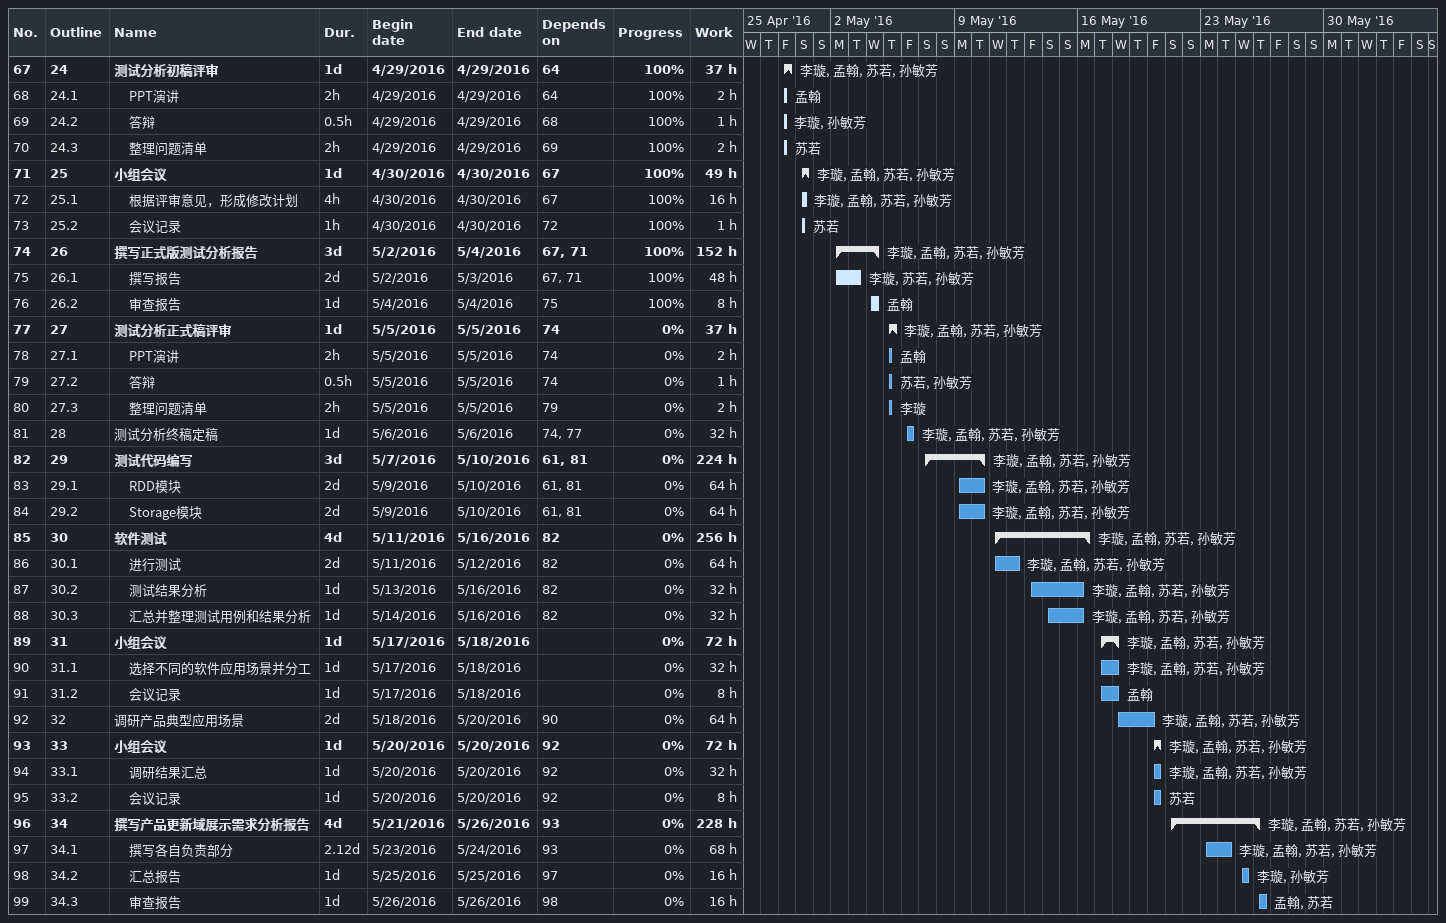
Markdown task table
| ID | WBS | Task | Duration | Start | Finish | Predecessors | Resources | % complete | Work (h) |
|---|---|---|---|---|---|---|---|---|---|
| 67 | 24 | **测试分析初稿评审** | 1d | 2016-04-29 | 2016-04-29 | 64 | 李璇, 孟翰, 苏若, 孙敏芳 | 100 | 37 |
| 68 | 24.1 | PPT演讲 | 2h | 2016-04-29 | 2016-04-29 | 64 | 孟翰 | 100 | 2 |
| 69 | 24.2 | 答辩 | 0.5h | 2016-04-29 | 2016-04-29 | 68 | 李璇, 孙敏芳 | 100 | 1 |
| 70 | 24.3 | 整理问题清单 | 2h | 2016-04-29 | 2016-04-29 | 69 | 苏若 | 100 | 2 |
| 71 | 25 | **小组会议** | 1d | 2016-04-30 | 2016-04-30 | 67 | 李璇, 孟翰, 苏若, 孙敏芳 | 100 | 49 |
| 72 | 25.1 | 根据评审意见，形成修改计划 | 4h | 2016-04-30 | 2016-04-30 | 67 | 李璇, 孟翰, 苏若, 孙敏芳 | 100 | 16 |
| 73 | 25.2 | 会议记录 | 1h | 2016-04-30 | 2016-04-30 | 72 | 苏若 | 100 | 1 |
| 74 | 26 | **撰写正式版测试分析报告** | 3d | 2016-05-02 | 2016-05-04 | 67, 71 | 李璇, 孟翰, 苏若, 孙敏芳 | 100 | 152 |
| 75 | 26.1 | 撰写报告 | 2d | 2016-05-02 | 2016-05-03 | 67, 71 | 李璇, 苏若, 孙敏芳 | 100 | 48 |
| 76 | 26.2 | 审查报告 | 1d | 2016-05-04 | 2016-05-04 | 75 | 孟翰 | 100 | 8 |
| 77 | 27 | **测试分析正式稿评审** | 1d | 2016-05-05 | 2016-05-05 | 74 | 李璇, 孟翰, 苏若, 孙敏芳 | 0 | 37 |
| 78 | 27.1 | PPT演讲 | 2h | 2016-05-05 | 2016-05-05 | 74 | 孟翰 | 0 | 2 |
| 79 | 27.2 | 答辩 | 0.5h | 2016-05-05 | 2016-05-05 | 74 | 苏若, 孙敏芳 | 0 | 1 |
| 80 | 27.3 | 整理问题清单 | 2h | 2016-05-05 | 2016-05-05 | 79 | 李璇 | 0 | 2 |
| 81 | 28 | 测试分析终稿定稿 | 1d | 2016-05-06 | 2016-05-06 | 74, 77 | 李璇, 孟翰, 苏若, 孙敏芳 | 0 | 32 |
| 82 | 29 | **测试代码编写** | 3d | 2016-05-07 | 2016-05-10 | 61, 81 | 李璇, 孟翰, 苏若, 孙敏芳 | 0 | 224 |
| 83 | 29.1 | RDD模块 | 2d | 2016-05-09 | 2016-05-10 | 61, 81 | 李璇, 孟翰, 苏若, 孙敏芳 | 0 | 64 |
| 84 | 29.2 | Storage模块 | 2d | 2016-05-09 | 2016-05-10 | 61, 81 | 李璇, 孟翰, 苏若, 孙敏芳 | 0 | 64 |
| 85 | 30 | **软件测试** | 4d | 2016-05-11 | 2016-05-16 | 82 | 李璇, 孟翰, 苏若, 孙敏芳 | 0 | 256 |
| 86 | 30.1 | 进行测试 | 2d | 2016-05-11 | 2016-05-12 | 82 | 李璇, 孟翰, 苏若, 孙敏芳 | 0 | 64 |
| 87 | 30.2 | 测试结果分析 | 1d | 2016-05-13 | 2016-05-16 | 82 | 李璇, 孟翰, 苏若, 孙敏芳 | 0 | 32 |
| 88 | 30.3 | 汇总并整理测试用例和结果分析 | 1d | 2016-05-14 | 2016-05-16 | 82 | 李璇, 孟翰, 苏若, 孙敏芳 | 0 | 32 |
| 89 | 31 | **小组会议** | 1d | 2016-05-17 | 2016-05-18 |  | 李璇, 孟翰, 苏若, 孙敏芳 | 0 | 72 |
| 90 | 31.1 | 选择不同的软件应用场景并分工 | 1d | 2016-05-17 | 2016-05-18 |  | 李璇, 孟翰, 苏若, 孙敏芳 | 0 | 32 |
| 91 | 31.2 | 会议记录 | 1d | 2016-05-17 | 2016-05-18 |  | 孟翰 | 0 | 8 |
| 92 | 32 | 调研产品典型应用场景 | 2d | 2016-05-18 | 2016-05-20 | 90 | 李璇, 孟翰, 苏若, 孙敏芳 | 0 | 64 |
| 93 | 33 | **小组会议** | 1d | 2016-05-20 | 2016-05-20 | 92 | 李璇, 孟翰, 苏若, 孙敏芳 | 0 | 72 |
| 94 | 33.1 | 调研结果汇总 | 1d | 2016-05-20 | 2016-05-20 | 92 | 李璇, 孟翰, 苏若, 孙敏芳 | 0 | 32 |
| 95 | 33.2 | 会议记录 | 1d | 2016-05-20 | 2016-05-20 | 92 | 苏若 | 0 | 8 |
| 96 | 34 | **撰写产品更新域展示需求分析报告** | 4d | 2016-05-21 | 2016-05-26 | 93 | 李璇, 孟翰, 苏若, 孙敏芳 | 0 | 228 |
| 97 | 34.1 | 撰写各自负责部分 | 2.12d | 2016-05-23 | 2016-05-24 | 93 | 李璇, 孟翰, 苏若, 孙敏芳 | 0 | 68 |
| 98 | 34.2 | 汇总报告 | 1d | 2016-05-25 | 2016-05-25 | 97 | 李璇, 孙敏芳 | 0 | 16 |
| 99 | 34.3 | 审查报告 | 1d | 2016-05-26 | 2016-05-26 | 98 | 孟翰, 苏若 | 0 | 16 |
